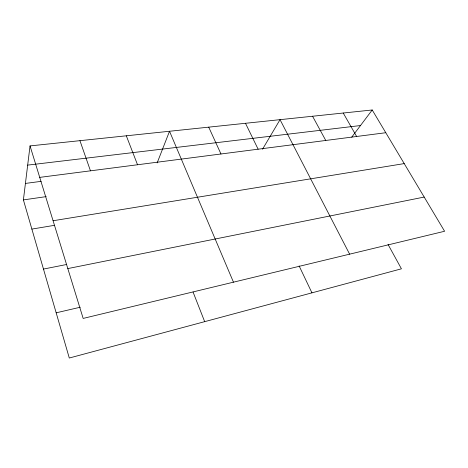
<?xml version="1.0" encoding="UTF-8"?>
<svg xmlns="http://www.w3.org/2000/svg" width="468" height="468" viewBox="0 0 468 468"><rect width="100%" height="100%" fill="white"/><g stroke="black" fill="none" stroke-linecap="round" stroke-linejoin="round"><path stroke-width="0.7" d="M388.06 244.466L401.433 268.813L69.293 358.02L23.4 199.906L30.034 145.911L372.218 109.98L444.6 231.262L83.164 318.421L30.034 145.911M157.16 162.899L169.521 131.268L233.462 282.181M262.507 149.257L280.039 119.662L349.625 254.165M351.72 137.177L372.218 109.98M56.178 312.817L80.262 307.224M67.813 268.585L424.189 197.063M43.477 269.065L66.362 264.543M31.871 229.086L54.662 225.295M53.077 220.744L404.217 163.601M23.4 199.906L46.209 196.619M25.424 183.427L41.143 181.35M39.721 177.378L385.79 132.719M27.67 165.122L360.483 125.547M343.237 113.028L356.651 136.481M312.565 116.245L325.769 140.464M245.489 123.289L258.125 149.193M299.122 265.918L311.945 292.845M208.722 127.15L220.978 153.99M193.068 292.055L204.674 321.656M126.313 135.802L137.533 164.754M79.94 140.675L90.464 170.826"/></g></svg>
